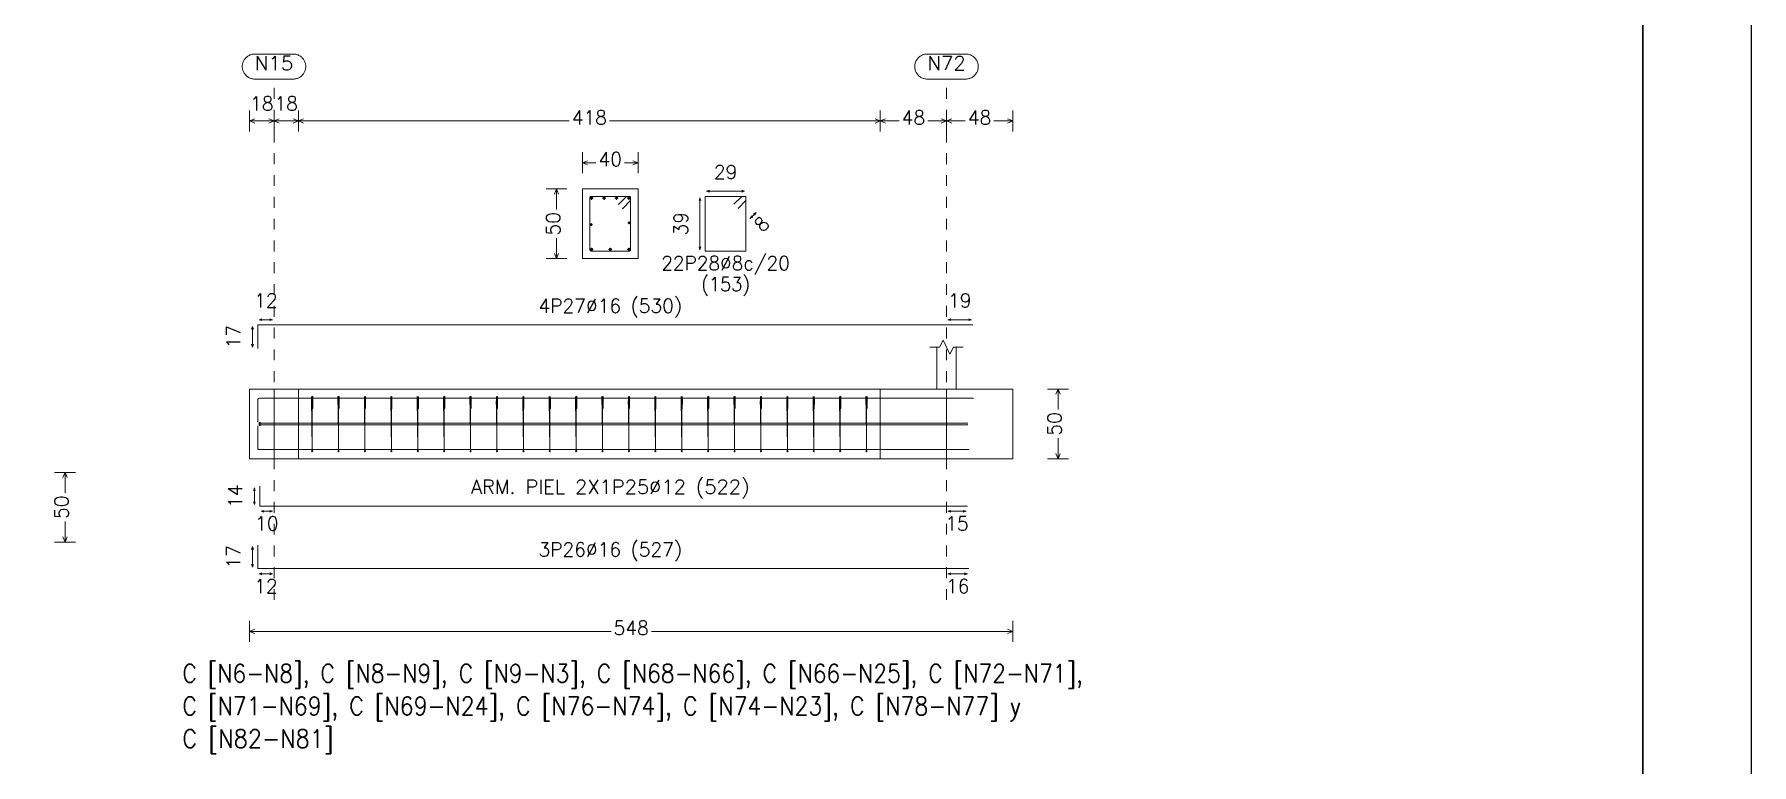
# Model space of a CAD drawing. Header units: inches. Extents: x 72863 to 72995, y 49095 to 49225.
# Drawn here: x 72933.26 to 72949.03, y 49138.22 to 49144.92 of the extents above; entities that cross this region are included whole.
import ezdxf
from ezdxf.enums import TextEntityAlignment as Align

# ---------------------------------------------------------------- set-up
doc = ezdxf.new("R2010")
doc.units = ezdxf.units.IN
doc.linetypes.add('CYPE_PUNTO', pattern=[0.075, 0, -0.075])
doc.layers.get('0').update_dxf_attribs({"lineweight": 15})
for name, color, linetype, lineweight in [('CIM_COTAS', 2, 'Continuous', 9), ('CIM_DIB_ARMADOS', 4, 'Continuous', 9), ('CIM_GEOMETRIA', 2, 'Continuous', 9), ('CIM_REFEREN', 2, 'Continuous', 9), ('CIM_TXT_ARMADOS', 3, 'Continuous', 9)]:
    doc.layers.add(name, color=color, linetype=linetype, lineweight=lineweight)
doc.layers.add('VG', color=7, linetype='Continuous')
doc.styles.add('CYPETXT', font='romans__.ttf', dxfattribs={"height": 0.2})

# ---------------------------------------------------------------- blocks, each defined once
blk = doc.blocks.new('PLANTILLA')
at = {"layer": 'VG'}
for p, q in [((72904.71, 49195.011), (72904.71, 49224.711)), ((72903.71, 49223.711), (72903.71, 49196.011))]:
    blk.add_line(p, q, dxfattribs=at)
blk.add_lwpolyline([(72903.71, 49199.561), (72903.71, 49223.711), (72864.71, 49223.711), (72864.71, 49196.011), (72885.71, 49196.011), (72885.71, 49199.611)], dxfattribs=at)

msp = doc.modelspace()

# ---------------------------------------------------------------- hatches: boundary and pattern name
at = {"layer": 'CIM_DIB_ARMADOS'}
h = msp.add_hatch(color=256, dxfattribs=at)
edge = h.paths.add_edge_path()
edge.add_arc((72938.6271, 49143.3648), 0.00102, 0, 360)
h = msp.add_hatch(color=256, dxfattribs=at)
edge = h.paths.add_edge_path()
edge.add_arc((72938.6642, 49143.3277), 0.00102, 0, 360)
h = msp.add_hatch(color=256, dxfattribs=at)
edge = h.paths.add_edge_path()
edge.add_arc((72935.8062, 49141.5273), 0.00102, 0, 360)
h = msp.add_hatch(color=256, dxfattribs=at)
edge = h.paths.add_edge_path()
edge.add_arc((72935.8173, 49141.4902), 0.00102, 0, 360)
h = msp.add_hatch(color=256, dxfattribs=at)
edge = h.paths.add_edge_path()
edge.add_arc((72936.0486, 49141.5273), 0.00102, 0, 360)
h = msp.add_hatch(color=256, dxfattribs=at)
edge = h.paths.add_edge_path()
edge.add_arc((72936.0598, 49141.4902), 0.00102, 0, 360)
h = msp.add_hatch(color=256, dxfattribs=at)
edge = h.paths.add_edge_path()
edge.add_arc((72936.2911, 49141.5273), 0.00102, 0, 360)
h = msp.add_hatch(color=256, dxfattribs=at)
edge = h.paths.add_edge_path()
edge.add_arc((72936.3022, 49141.4902), 0.00102, 0, 360)
h = msp.add_hatch(color=256, dxfattribs=at)
edge = h.paths.add_edge_path()
edge.add_arc((72936.5335, 49141.5273), 0.00102, 0, 360)
h = msp.add_hatch(color=256, dxfattribs=at)
edge = h.paths.add_edge_path()
edge.add_arc((72936.5447, 49141.4902), 0.00102, 0, 360)
h = msp.add_hatch(color=256, dxfattribs=at)
edge = h.paths.add_edge_path()
edge.add_arc((72936.776, 49141.5273), 0.00102, 0, 360)
h = msp.add_hatch(color=256, dxfattribs=at)
edge = h.paths.add_edge_path()
edge.add_arc((72936.7871, 49141.4902), 0.00102, 0, 360)
h = msp.add_hatch(color=256, dxfattribs=at)
edge = h.paths.add_edge_path()
edge.add_arc((72937.0184, 49141.5273), 0.00102, 0, 360)
h = msp.add_hatch(color=256, dxfattribs=at)
edge = h.paths.add_edge_path()
edge.add_arc((72937.0295, 49141.4902), 0.00102, 0, 360)
h = msp.add_hatch(color=256, dxfattribs=at)
edge = h.paths.add_edge_path()
edge.add_arc((72937.2609, 49141.5273), 0.00102, 0, 360)
h = msp.add_hatch(color=256, dxfattribs=at)
edge = h.paths.add_edge_path()
edge.add_arc((72937.272, 49141.4902), 0.00102, 0, 360)
h = msp.add_hatch(color=256, dxfattribs=at)
edge = h.paths.add_edge_path()
edge.add_arc((72937.5033, 49141.5273), 0.00102, 0, 360)
h = msp.add_hatch(color=256, dxfattribs=at)
edge = h.paths.add_edge_path()
edge.add_arc((72937.5144, 49141.4902), 0.00102, 0, 360)
h = msp.add_hatch(color=256, dxfattribs=at)
edge = h.paths.add_edge_path()
edge.add_arc((72937.7457, 49141.5273), 0.00102, 0, 360)
h = msp.add_hatch(color=256, dxfattribs=at)
edge = h.paths.add_edge_path()
edge.add_arc((72937.7569, 49141.4902), 0.00102, 0, 360)
h = msp.add_hatch(color=256, dxfattribs=at)
edge = h.paths.add_edge_path()
edge.add_arc((72937.9882, 49141.5273), 0.00102, 0, 360)
h = msp.add_hatch(color=256, dxfattribs=at)
edge = h.paths.add_edge_path()
edge.add_arc((72937.9993, 49141.4902), 0.00102, 0, 360)
h = msp.add_hatch(color=256, dxfattribs=at)
edge = h.paths.add_edge_path()
edge.add_arc((72938.2306, 49141.5273), 0.00102, 0, 360)
h = msp.add_hatch(color=256, dxfattribs=at)
edge = h.paths.add_edge_path()
edge.add_arc((72938.2418, 49141.4902), 0.00102, 0, 360)
h = msp.add_hatch(color=256, dxfattribs=at)
edge = h.paths.add_edge_path()
edge.add_arc((72938.4731, 49141.5273), 0.00102, 0, 360)
h = msp.add_hatch(color=256, dxfattribs=at)
edge = h.paths.add_edge_path()
edge.add_arc((72938.4842, 49141.4902), 0.00102, 0, 360)
h = msp.add_hatch(color=256, dxfattribs=at)
edge = h.paths.add_edge_path()
edge.add_arc((72938.7155, 49141.5273), 0.00102, 0, 360)
h = msp.add_hatch(color=256, dxfattribs=at)
edge = h.paths.add_edge_path()
edge.add_arc((72938.7266, 49141.4902), 0.00102, 0, 360)
h = msp.add_hatch(color=256, dxfattribs=at)
edge = h.paths.add_edge_path()
edge.add_arc((72938.958, 49141.5273), 0.00102, 0, 360)
h = msp.add_hatch(color=256, dxfattribs=at)
edge = h.paths.add_edge_path()
edge.add_arc((72938.9691, 49141.4902), 0.00102, 0, 360)
h = msp.add_hatch(color=256, dxfattribs=at)
edge = h.paths.add_edge_path()
edge.add_arc((72939.2004, 49141.5273), 0.00102, 0, 360)
h = msp.add_hatch(color=256, dxfattribs=at)
edge = h.paths.add_edge_path()
edge.add_arc((72939.2115, 49141.4902), 0.00102, 0, 360)
h = msp.add_hatch(color=256, dxfattribs=at)
edge = h.paths.add_edge_path()
edge.add_arc((72939.4429, 49141.5273), 0.00102, 0, 360)
h = msp.add_hatch(color=256, dxfattribs=at)
edge = h.paths.add_edge_path()
edge.add_arc((72939.454, 49141.4902), 0.00102, 0, 360)
h = msp.add_hatch(color=256, dxfattribs=at)
edge = h.paths.add_edge_path()
edge.add_arc((72939.6853, 49141.5273), 0.00102, 0, 360)
h = msp.add_hatch(color=256, dxfattribs=at)
edge = h.paths.add_edge_path()
edge.add_arc((72939.6964, 49141.4902), 0.00102, 0, 360)
h = msp.add_hatch(color=256, dxfattribs=at)
edge = h.paths.add_edge_path()
edge.add_arc((72939.9277, 49141.5273), 0.00102, 0, 360)
h = msp.add_hatch(color=256, dxfattribs=at)
edge = h.paths.add_edge_path()
edge.add_arc((72939.9389, 49141.4902), 0.00102, 0, 360)
h = msp.add_hatch(color=256, dxfattribs=at)
edge = h.paths.add_edge_path()
edge.add_arc((72940.1702, 49141.5273), 0.00102, 0, 360)
h = msp.add_hatch(color=256, dxfattribs=at)
edge = h.paths.add_edge_path()
edge.add_arc((72940.1813, 49141.4902), 0.00102, 0, 360)
h = msp.add_hatch(color=256, dxfattribs=at)
edge = h.paths.add_edge_path()
edge.add_arc((72940.4126, 49141.5273), 0.00102, 0, 360)
h = msp.add_hatch(color=256, dxfattribs=at)
edge = h.paths.add_edge_path()
edge.add_arc((72940.4238, 49141.4902), 0.00102, 0, 360)
h = msp.add_hatch(color=256, dxfattribs=at)
edge = h.paths.add_edge_path()
edge.add_arc((72940.6551, 49141.5273), 0.00102, 0, 360)
h = msp.add_hatch(color=256, dxfattribs=at)
edge = h.paths.add_edge_path()
edge.add_arc((72940.6662, 49141.4902), 0.00102, 0, 360)
h = msp.add_hatch(color=256, dxfattribs=at)
edge = h.paths.add_edge_path()
edge.add_arc((72940.8975, 49141.5273), 0.00102, 0, 360)
h = msp.add_hatch(color=256, dxfattribs=at)
edge = h.paths.add_edge_path()
edge.add_arc((72940.9086, 49141.4902), 0.00102, 0, 360)
h = msp.add_hatch(color=256, dxfattribs=at)
edge = h.paths.add_edge_path()
edge.add_arc((72941.8809, 49141.5844), 0.00102, 0, 360)
h = msp.add_hatch(color=256, dxfattribs=at)
edge = h.paths.add_edge_path()
edge.add_arc((72935.312, 49141.3694), 0.00102, 0, 360)
h = msp.add_hatch(color=256, dxfattribs=at)
edge = h.paths.add_edge_path()
edge.add_arc((72935.312, 49141.3284), 0.00102, 0, 360)
h = msp.add_hatch(color=256, dxfattribs=at)
edge = h.paths.add_edge_path()
edge.add_arc((72935.3299, 49141.3566), 0.00102, 0, 360)
h = msp.add_hatch(color=256, dxfattribs=at)
edge = h.paths.add_edge_path()
edge.add_arc((72935.3299, 49141.3412), 0.00102, 0, 360)
h = msp.add_hatch(color=256, dxfattribs=at)
edge = h.paths.add_edge_path()
edge.add_arc((72941.8297, 49141.3566), 0.00102, 0, 360)
h = msp.add_hatch(color=256, dxfattribs=at)
edge = h.paths.add_edge_path()
edge.add_arc((72941.8297, 49141.3412), 0.00102, 0, 360)
h = msp.add_hatch(color=256, dxfattribs=at)
edge = h.paths.add_edge_path()
edge.add_arc((72941.8425, 49141.1134), 0.00102, 0, 360)

# ---------------------------------------------------------------- linework, layer by layer
at = {"layer": 'CIM_COTAS', "linetype": 'CYPE_PUNTO'}
for p, q in [((72935.4617, 49139.7329), (72935.4617, 49144.514)), ((72941.6377, 49139.7329), (72941.6377, 49144.514))]:
    msp.add_line(p, q, dxfattribs=at)
at = {"layer": 'CIM_COTAS'}
for p, q in [((72935.2377, 49144.034), (72935.2377, 49144.226)), ((72935.4617, 49144.034), (72935.4617, 49144.226)), ((72935.4617, 49144.034), (72935.4617, 49144.226)), ((72935.6857, 49144.034), (72935.6857, 49144.226)), ((72935.6857, 49144.034), (72935.6857, 49144.226)), ((72941.0297, 49144.034), (72941.0297, 49144.226)), ((72941.0297, 49144.034), (72941.0297, 49144.226)), ((72941.6377, 49144.034), (72941.6377, 49144.226)), ((72941.6377, 49144.034), (72941.6377, 49144.226)), ((72942.2457, 49144.034), (72942.2457, 49144.226)), ((72935.2377, 49144.13), (72935.2857, 49144.1492)), ((72935.2377, 49144.13), (72935.2857, 49144.1108)), ((72935.2377, 49144.13), (72935.4617, 49144.13)), ((72935.4617, 49144.13), (72935.4137, 49144.1492)), ((72935.4617, 49144.13), (72935.4137, 49144.1108)), ((72935.4617, 49144.13), (72935.5097, 49144.1492)), ((72935.4617, 49144.13), (72935.5097, 49144.1108)), ((72935.4617, 49144.13), (72935.6857, 49144.13)), ((72935.6857, 49144.13), (72935.6377, 49144.1492)), ((72935.6857, 49144.13), (72935.6377, 49144.1108)), ((72935.6857, 49144.13), (72935.7337, 49144.1492)), ((72935.6857, 49144.13), (72935.7337, 49144.1108)), ((72935.6857, 49144.13), (72938.1725, 49144.13)), ((72938.543, 49144.13), (72941.0297, 49144.13)), ((72941.0297, 49144.13), (72940.9817, 49144.1492)), ((72941.0297, 49144.13), (72940.9817, 49144.1108)), ((72941.0297, 49144.13), (72941.0777, 49144.1492)), ((72941.0297, 49144.13), (72941.0777, 49144.1108)), ((72941.0297, 49144.13), (72941.2022, 49144.13)), ((72941.4653, 49144.13), (72941.6377, 49144.13)), ((72941.6377, 49144.13), (72941.5897, 49144.1492)), ((72941.6377, 49144.13), (72941.5897, 49144.1108)), ((72941.6377, 49144.13), (72941.6857, 49144.1492)), ((72941.6377, 49144.13), (72941.6857, 49144.1108)), ((72941.6377, 49144.13), (72941.8102, 49144.13)), ((72942.0733, 49144.13), (72942.2457, 49144.13)), ((72942.2457, 49144.13), (72942.1977, 49144.1492)), ((72942.2457, 49144.13), (72942.1977, 49144.1108)), ((72938.2937, 49143.65), (72938.2937, 49143.842)), ((72938.8057, 49143.65), (72938.8057, 49143.842)), ((72938.2937, 49143.746), (72938.3417, 49143.7652)), ((72938.2937, 49143.746), (72938.3417, 49143.7268)), ((72938.2937, 49143.746), (72938.4182, 49143.746)), ((72938.6813, 49143.746), (72938.8057, 49143.746)), ((72938.8057, 49143.746), (72938.7577, 49143.7652)), ((72938.8057, 49143.746), (72938.7577, 49143.7268)), ((72937.9601, 49143.5063), (72938.1521, 49143.5063)), ((72938.0561, 49143.5063), (72938.0369, 49143.4583)), ((72938.0561, 49143.5063), (72938.0753, 49143.4583)), ((72938.0561, 49143.3178), (72938.0561, 49143.5063)), ((72938.0561, 49142.8663), (72938.0561, 49143.0548)), ((72938.0561, 49142.8663), (72938.0369, 49142.9143)), ((72938.0561, 49142.8663), (72938.0753, 49142.9143)), ((72937.9601, 49142.8663), (72938.1521, 49142.8663)), ((72942.5664, 49141.6689), (72942.7584, 49141.6689)), ((72942.6624, 49141.6689), (72942.6432, 49141.6209)), ((72942.6624, 49141.6689), (72942.6816, 49141.6209)), ((72942.6624, 49141.4804), (72942.6624, 49141.6689)), ((72942.6624, 49141.0289), (72942.6624, 49141.2174)), ((72942.5664, 49141.0289), (72942.7584, 49141.0289)), ((72942.6624, 49141.0289), (72942.6432, 49141.0769)), ((72942.6624, 49141.0289), (72942.6816, 49141.0769)), ((72933.4464, 49140.904), (72933.6384, 49140.904)), ((72933.5424, 49140.904), (72933.5232, 49140.856)), ((72933.5424, 49140.904), (72933.5616, 49140.856)), ((72933.5424, 49140.7156), (72933.5424, 49140.904)), ((72933.5424, 49140.264), (72933.5424, 49140.4525)), ((72933.4464, 49140.264), (72933.6384, 49140.264)), ((72933.5424, 49140.264), (72933.5232, 49140.312)), ((72933.5424, 49140.264), (72933.5616, 49140.312)), ((72935.2377, 49139.3489), (72935.2377, 49139.5409)), ((72935.2377, 49139.4449), (72935.2857, 49139.4641)), ((72935.2377, 49139.4449), (72935.2857, 49139.4257)), ((72935.2377, 49139.4449), (72938.5565, 49139.4449)), ((72938.927, 49139.4449), (72942.2457, 49139.4449)), ((72942.2457, 49139.4449), (72942.1977, 49139.4641)), ((72942.2457, 49139.4449), (72942.1977, 49139.4257)), ((72942.2457, 49139.3489), (72942.2457, 49139.5409))]:
    msp.add_line(p, q, dxfattribs=at)
for points in [[(72935.6384, 49144.7444), (72935.6461, 49144.7441), (72935.6537, 49144.7434), (72935.6613, 49144.7421), (72935.6688, 49144.7403), (72935.6762, 49144.738), (72935.6834, 49144.7353), (72935.6903, 49144.732), (72935.6971, 49144.7283), (72935.7036, 49144.7242), (72935.7098, 49144.7196), (72935.7157, 49144.7146), (72935.7212, 49144.7093), (72935.7264, 49144.7036), (72935.7311, 49144.6975), (72935.7355, 49144.6912), (72935.7394, 49144.6846), (72935.7429, 49144.6777), (72935.7459, 49144.6706), (72935.7484, 49144.6633), (72935.7504, 49144.6559), (72935.752, 49144.6484), (72935.753, 49144.6407), (72935.7535, 49144.633), (72935.7535, 49144.6253), (72935.753, 49144.6177), (72935.752, 49144.61), (72935.7504, 49144.6025), (72935.7484, 49144.5951), (72935.7459, 49144.5878), (72935.7429, 49144.5807), (72935.7394, 49144.5738), (72935.7355, 49144.5672), (72935.7311, 49144.5609), (72935.7264, 49144.5548), (72935.7212, 49144.5491), (72935.7157, 49144.5438), (72935.7098, 49144.5388), (72935.7036, 49144.5342), (72935.6971, 49144.5301), (72935.6903, 49144.5264), (72935.6834, 49144.5231), (72935.6762, 49144.5204), (72935.6688, 49144.5181), (72935.6613, 49144.5163), (72935.6537, 49144.515), (72935.6461, 49144.5143), (72935.6384, 49144.514), (72935.2851, 49144.514), (72935.2774, 49144.5143), (72935.2697, 49144.515), (72935.2622, 49144.5163), (72935.2547, 49144.5181), (72935.2473, 49144.5204), (72935.2401, 49144.5231), (72935.2331, 49144.5264), (72935.2264, 49144.5301), (72935.2199, 49144.5342), (72935.2137, 49144.5388), (72935.2078, 49144.5438), (72935.2023, 49144.5491), (72935.1971, 49144.5548), (72935.1924, 49144.5609), (72935.188, 49144.5672), (72935.1841, 49144.5738), (72935.1806, 49144.5807), (72935.1776, 49144.5878), (72935.1751, 49144.5951), (72935.173, 49144.6025), (72935.1715, 49144.61), (72935.1705, 49144.6177), (72935.17, 49144.6253), (72935.17, 49144.633), (72935.1705, 49144.6407), (72935.1715, 49144.6484), (72935.173, 49144.6559), (72935.1751, 49144.6633), (72935.1776, 49144.6706), (72935.1806, 49144.6777), (72935.1841, 49144.6846), (72935.188, 49144.6912), (72935.1924, 49144.6975), (72935.1971, 49144.7036), (72935.2023, 49144.7093), (72935.2078, 49144.7146), (72935.2137, 49144.7196), (72935.2199, 49144.7242), (72935.2264, 49144.7283), (72935.2331, 49144.732), (72935.2401, 49144.7353), (72935.2473, 49144.738), (72935.2547, 49144.7403), (72935.2622, 49144.7421), (72935.2697, 49144.7434), (72935.2774, 49144.7441), (72935.2851, 49144.7444), (72935.6384, 49144.7444)], [(72941.8144, 49144.7444), (72941.8221, 49144.7441), (72941.8297, 49144.7434), (72941.8373, 49144.7421), (72941.8448, 49144.7403), (72941.8522, 49144.738), (72941.8594, 49144.7353), (72941.8663, 49144.732), (72941.8731, 49144.7283), (72941.8796, 49144.7242), (72941.8858, 49144.7196), (72941.8917, 49144.7146), (72941.8972, 49144.7093), (72941.9024, 49144.7036), (72941.9071, 49144.6975), (72941.9115, 49144.6912), (72941.9154, 49144.6846), (72941.9189, 49144.6777), (72941.9219, 49144.6706), (72941.9244, 49144.6633), (72941.9264, 49144.6559), (72941.928, 49144.6484), (72941.929, 49144.6407), (72941.9295, 49144.633), (72941.9295, 49144.6253), (72941.929, 49144.6177), (72941.928, 49144.61), (72941.9264, 49144.6025), (72941.9244, 49144.5951), (72941.9219, 49144.5878), (72941.9189, 49144.5807), (72941.9154, 49144.5738), (72941.9115, 49144.5672), (72941.9071, 49144.5609), (72941.9024, 49144.5548), (72941.8972, 49144.5491), (72941.8917, 49144.5438), (72941.8858, 49144.5388), (72941.8796, 49144.5342), (72941.8731, 49144.5301), (72941.8663, 49144.5264), (72941.8594, 49144.5231), (72941.8522, 49144.5204), (72941.8448, 49144.5181), (72941.8373, 49144.5163), (72941.8297, 49144.515), (72941.8221, 49144.5143), (72941.8144, 49144.514), (72941.4611, 49144.514), (72941.4534, 49144.5143), (72941.4457, 49144.515), (72941.4382, 49144.5163), (72941.4307, 49144.5181), (72941.4233, 49144.5204), (72941.4161, 49144.5231), (72941.4091, 49144.5264), (72941.4024, 49144.5301), (72941.3959, 49144.5342), (72941.3897, 49144.5388), (72941.3838, 49144.5438), (72941.3783, 49144.5491), (72941.3731, 49144.5548), (72941.3684, 49144.5609), (72941.364, 49144.5672), (72941.3601, 49144.5738), (72941.3566, 49144.5807), (72941.3536, 49144.5878), (72941.3511, 49144.5951), (72941.349, 49144.6025), (72941.3475, 49144.61), (72941.3465, 49144.6177), (72941.346, 49144.6253), (72941.346, 49144.633), (72941.3465, 49144.6407), (72941.3475, 49144.6484), (72941.349, 49144.6559), (72941.3511, 49144.6633), (72941.3536, 49144.6706), (72941.3566, 49144.6777), (72941.3601, 49144.6846), (72941.364, 49144.6912), (72941.3684, 49144.6975), (72941.3731, 49144.7036), (72941.3783, 49144.7093), (72941.3838, 49144.7146), (72941.3897, 49144.7196), (72941.3959, 49144.7242), (72941.4024, 49144.7283), (72941.4091, 49144.732), (72941.4161, 49144.7353), (72941.4233, 49144.738), (72941.4307, 49144.7403), (72941.4382, 49144.7421), (72941.4457, 49144.7434), (72941.4534, 49144.7441), (72941.4611, 49144.7444), (72941.8144, 49144.7444)]]:
    msp.add_lwpolyline(points, close=True, dxfattribs=at)
at = {"layer": 'CIM_DIB_ARMADOS'}
for p, q in [((72938.3629, 49143.4218), (72938.3936, 49143.4218)), ((72938.3782, 49143.4065), (72938.3782, 49143.4372)), ((72938.4772, 49143.4218), (72938.5079, 49143.4218)), ((72938.4926, 49143.4065), (72938.4926, 49143.4372)), ((72938.5916, 49143.4218), (72938.6223, 49143.4218)), ((72938.6069, 49143.4065), (72938.6069, 49143.4372)), ((72938.7059, 49143.4218), (72938.7366, 49143.4218)), ((72938.7213, 49143.4065), (72938.7213, 49143.4372)), ((72938.7238, 49143.1825), (72938.7238, 49143.2055)), ((72938.3641, 49143.1786), (72938.3872, 49143.1786)), ((72938.3757, 49143.1671), (72938.3757, 49143.1902)), ((72938.7123, 49143.194), (72938.7353, 49143.194)), ((72938.3629, 49142.9508), (72938.3936, 49142.9508)), ((72938.3782, 49142.9354), (72938.3782, 49142.9662)), ((72938.5344, 49142.9508), (72938.5651, 49142.9508)), ((72938.5497, 49142.9354), (72938.5497, 49142.9662)), ((72938.7059, 49142.9508), (72938.7366, 49142.9508)), ((72938.7213, 49142.9354), (72938.7213, 49142.9662))]:
    msp.add_line(p, q, dxfattribs=at)
for points in [[(72938.6642, 49143.3277), (72938.7336, 49143.3971), (72938.7358, 49143.4004), (72938.7366, 49143.4043), (72938.7366, 49143.427), (72938.7352, 49143.4321), (72938.7315, 49143.4358), (72938.7264, 49143.4372), (72938.3731, 49143.4372), (72938.368, 49143.4358), (72938.3642, 49143.4321), (72938.3629, 49143.427), (72938.3629, 49142.9457), (72938.3642, 49142.9406), (72938.368, 49142.9368), (72938.3731, 49142.9354), (72938.7264, 49142.9354), (72938.7315, 49142.9368), (72938.7352, 49142.9406), (72938.7366, 49142.9457), (72938.7366, 49143.427), (72938.7352, 49143.4321), (72938.7315, 49143.4358), (72938.7264, 49143.4372), (72938.7037, 49143.4372), (72938.6998, 49143.4364), (72938.6965, 49143.4342), (72938.6271, 49143.3648)], [(72939.7231, 49143.3277), (72939.7955, 49143.4001), (72939.7955, 49143.4372), (72939.4217, 49143.4372), (72939.4217, 49142.9354), (72939.7955, 49142.9354), (72939.7955, 49143.4372), (72939.7584, 49143.4372), (72939.686, 49143.3648)], [(72935.312, 49142.042), (72935.312, 49142.257), (72935.4617, 49142.257), (72941.6377, 49142.257), (72941.8809, 49142.257)], [(72935.312, 49141.3694), (72935.312, 49141.569), (72935.314, 49141.5767), (72935.3197, 49141.5823), (72935.3273, 49141.5844), (72935.4617, 49141.5844), (72941.6377, 49141.5844), (72941.8809, 49141.5844)], [(72935.8173, 49141.4902), (72935.8176, 49141.5596), (72935.8176, 49141.563), (72935.8175, 49141.5669), (72935.8173, 49141.5895), (72935.8172, 49141.5946), (72935.8171, 49141.5984), (72935.8171, 49141.5998), (72935.8122, 49141.5998), (72935.8121, 49141.5984), (72935.8121, 49141.5946), (72935.8121, 49141.5895), (72935.8121, 49141.1082), (72935.8121, 49141.1031), (72935.8121, 49141.0994), (72935.8121, 49141.098), (72935.8121, 49141.0994), (72935.812, 49141.1031), (72935.812, 49141.1082), (72935.8071, 49141.5895), (72935.807, 49141.5946), (72935.8069, 49141.5984), (72935.8068, 49141.5998), (72935.8065, 49141.5998), (72935.8065, 49141.599), (72935.8064, 49141.5968), (72935.8062, 49141.5273)], [(72936.0598, 49141.4902), (72936.06, 49141.5596), (72936.06, 49141.563), (72936.06, 49141.5669), (72936.0597, 49141.5895), (72936.0597, 49141.5946), (72936.0596, 49141.5984), (72936.0595, 49141.5998), (72936.0547, 49141.5998), (72936.0546, 49141.5984), (72936.0545, 49141.5946), (72936.0545, 49141.5895), (72936.0545, 49141.1082), (72936.0545, 49141.1031), (72936.0545, 49141.0994), (72936.0545, 49141.098), (72936.0545, 49141.0994), (72936.0545, 49141.1031), (72936.0544, 49141.1082), (72936.0495, 49141.5895), (72936.0494, 49141.5946), (72936.0493, 49141.5984), (72936.0493, 49141.5998), (72936.049, 49141.5998), (72936.0489, 49141.599), (72936.0489, 49141.5968), (72936.0486, 49141.5273)], [(72936.3022, 49141.4902), (72936.3025, 49141.5596), (72936.3025, 49141.563), (72936.3024, 49141.5669), (72936.3022, 49141.5895), (72936.3021, 49141.5946), (72936.302, 49141.5984), (72936.3019, 49141.5998), (72936.2971, 49141.5998), (72936.297, 49141.5984), (72936.297, 49141.5946), (72936.297, 49141.5895), (72936.297, 49141.1082), (72936.297, 49141.1031), (72936.297, 49141.0994), (72936.297, 49141.098), (72936.297, 49141.0994), (72936.2969, 49141.1031), (72936.2969, 49141.1082), (72936.292, 49141.5895), (72936.2919, 49141.5946), (72936.2918, 49141.5984), (72936.2917, 49141.5998), (72936.2914, 49141.5998), (72936.2914, 49141.599), (72936.2913, 49141.5968), (72936.2911, 49141.5273)], [(72936.5447, 49141.4902), (72936.5449, 49141.5596), (72936.5449, 49141.563), (72936.5449, 49141.5669), (72936.5446, 49141.5895), (72936.5446, 49141.5946), (72936.5445, 49141.5984), (72936.5444, 49141.5998), (72936.5396, 49141.5998), (72936.5395, 49141.5984), (72936.5394, 49141.5946), (72936.5394, 49141.5895), (72936.5394, 49141.1082), (72936.5394, 49141.1031), (72936.5394, 49141.0994), (72936.5394, 49141.098), (72936.5394, 49141.0994), (72936.5394, 49141.1031), (72936.5393, 49141.1082), (72936.5344, 49141.5895), (72936.5343, 49141.5946), (72936.5342, 49141.5984), (72936.5342, 49141.5998), (72936.5338, 49141.5998), (72936.5338, 49141.599), (72936.5338, 49141.5968), (72936.5335, 49141.5273)], [(72936.7871, 49141.4902), (72936.7873, 49141.5596), (72936.7873, 49141.563), (72936.7873, 49141.5669), (72936.7871, 49141.5895), (72936.787, 49141.5946), (72936.7869, 49141.5984), (72936.7868, 49141.5998), (72936.782, 49141.5998), (72936.7819, 49141.5984), (72936.7819, 49141.5946), (72936.7819, 49141.5895), (72936.7819, 49141.1082), (72936.7819, 49141.1031), (72936.7819, 49141.0994), (72936.7819, 49141.098), (72936.7818, 49141.0994), (72936.7818, 49141.1031), (72936.7817, 49141.1082), (72936.7768, 49141.5895), (72936.7768, 49141.5946), (72936.7767, 49141.5984), (72936.7766, 49141.5998), (72936.7763, 49141.5998), (72936.7762, 49141.599), (72936.7762, 49141.5968), (72936.776, 49141.5273)], [(72937.0295, 49141.4902), (72937.0298, 49141.5596), (72937.0298, 49141.563), (72937.0298, 49141.5669), (72937.0295, 49141.5895), (72937.0295, 49141.5946), (72937.0294, 49141.5984), (72937.0293, 49141.5998), (72937.0244, 49141.5998), (72937.0244, 49141.5984), (72937.0243, 49141.5946), (72937.0243, 49141.5895), (72937.0243, 49141.1082), (72937.0243, 49141.1031), (72937.0243, 49141.0994), (72937.0243, 49141.098), (72937.0243, 49141.0994), (72937.0242, 49141.1031), (72937.0242, 49141.1082), (72937.0193, 49141.5895), (72937.0192, 49141.5946), (72937.0191, 49141.5984), (72937.019, 49141.5998), (72937.0187, 49141.5998), (72937.0187, 49141.599), (72937.0187, 49141.5968), (72937.0184, 49141.5273)], [(72937.272, 49141.4902), (72937.2722, 49141.5596), (72937.2722, 49141.563), (72937.2722, 49141.5669), (72937.272, 49141.5895), (72937.2719, 49141.5946), (72937.2718, 49141.5984), (72937.2717, 49141.5998), (72937.2669, 49141.5998), (72937.2668, 49141.5984), (72937.2668, 49141.5946), (72937.2667, 49141.5895), (72937.2667, 49141.1082), (72937.2667, 49141.1031), (72937.2667, 49141.0994), (72937.2667, 49141.098), (72937.2667, 49141.0994), (72937.2667, 49141.1031), (72937.2666, 49141.1082), (72937.2617, 49141.5895), (72937.2617, 49141.5946), (72937.2616, 49141.5984), (72937.2615, 49141.5998), (72937.2612, 49141.5998), (72937.2611, 49141.599), (72937.2611, 49141.5968), (72937.2609, 49141.5273)], [(72937.5144, 49141.4902), (72937.5147, 49141.5596), (72937.5147, 49141.563), (72937.5146, 49141.5669), (72937.5144, 49141.5895), (72937.5143, 49141.5946), (72937.5142, 49141.5984), (72937.5142, 49141.5998), (72937.5093, 49141.5998), (72937.5093, 49141.5984), (72937.5092, 49141.5946), (72937.5092, 49141.5895), (72937.5092, 49141.1082), (72937.5092, 49141.1031), (72937.5092, 49141.0994), (72937.5092, 49141.098), (72937.5092, 49141.0994), (72937.5091, 49141.1031), (72937.5091, 49141.1082), (72937.5042, 49141.5895), (72937.5041, 49141.5946), (72937.504, 49141.5984), (72937.5039, 49141.5998), (72937.5036, 49141.5998), (72937.5036, 49141.599), (72937.5035, 49141.5968), (72937.5033, 49141.5273)], [(72937.7569, 49141.4902), (72937.7571, 49141.5596), (72937.7571, 49141.563), (72937.7571, 49141.5669), (72937.7569, 49141.5895), (72937.7568, 49141.5946), (72937.7567, 49141.5984), (72937.7566, 49141.5998), (72937.7518, 49141.5998), (72937.7517, 49141.5984), (72937.7516, 49141.5946), (72937.7516, 49141.5895), (72937.7516, 49141.1082), (72937.7516, 49141.1031), (72937.7516, 49141.0994), (72937.7516, 49141.098), (72937.7516, 49141.0994), (72937.7516, 49141.1031), (72937.7515, 49141.1082), (72937.7466, 49141.5895), (72937.7465, 49141.5946), (72937.7465, 49141.5984), (72937.7464, 49141.5998), (72937.7461, 49141.5998), (72937.746, 49141.599), (72937.746, 49141.5968), (72937.7457, 49141.5273)], [(72937.9993, 49141.4902), (72937.9996, 49141.5596), (72937.9996, 49141.563), (72937.9995, 49141.5669), (72937.9993, 49141.5895), (72937.9992, 49141.5946), (72937.9991, 49141.5984), (72937.9991, 49141.5998), (72937.9942, 49141.5998), (72937.9941, 49141.5984), (72937.9941, 49141.5946), (72937.9941, 49141.5895), (72937.9941, 49141.1082), (72937.9941, 49141.1031), (72937.9941, 49141.0994), (72937.9941, 49141.098), (72937.9941, 49141.0994), (72937.994, 49141.1031), (72937.994, 49141.1082), (72937.9891, 49141.5895), (72937.989, 49141.5946), (72937.9889, 49141.5984), (72937.9888, 49141.5998), (72937.9885, 49141.5998), (72937.9885, 49141.599), (72937.9884, 49141.5968), (72937.9882, 49141.5273)], [(72938.2418, 49141.4902), (72938.242, 49141.5596), (72938.242, 49141.563), (72938.242, 49141.5669), (72938.2417, 49141.5895), (72938.2417, 49141.5946), (72938.2416, 49141.5984), (72938.2415, 49141.5998), (72938.2367, 49141.5998), (72938.2366, 49141.5984), (72938.2365, 49141.5946), (72938.2365, 49141.5895), (72938.2365, 49141.1082), (72938.2365, 49141.1031), (72938.2365, 49141.0994), (72938.2365, 49141.098), (72938.2365, 49141.0994), (72938.2365, 49141.1031), (72938.2364, 49141.1082), (72938.2315, 49141.5895), (72938.2314, 49141.5946), (72938.2313, 49141.5984), (72938.2313, 49141.5998), (72938.2309, 49141.5998), (72938.2309, 49141.599), (72938.2309, 49141.5968), (72938.2306, 49141.5273)], [(72938.4842, 49141.4902), (72938.4844, 49141.5596), (72938.4844, 49141.563), (72938.4844, 49141.5669), (72938.4842, 49141.5895), (72938.4841, 49141.5946), (72938.484, 49141.5984), (72938.4839, 49141.5998), (72938.4791, 49141.5998), (72938.479, 49141.5984), (72938.479, 49141.5946), (72938.479, 49141.5895), (72938.479, 49141.1082), (72938.479, 49141.1031), (72938.479, 49141.0994), (72938.479, 49141.098), (72938.4789, 49141.0994), (72938.4789, 49141.1031), (72938.4789, 49141.1082), (72938.4739, 49141.5895), (72938.4739, 49141.5946), (72938.4738, 49141.5984), (72938.4737, 49141.5998), (72938.4734, 49141.5998), (72938.4733, 49141.599), (72938.4733, 49141.5968), (72938.4731, 49141.5273)], [(72938.7266, 49141.4902), (72938.7269, 49141.5596), (72938.7269, 49141.563), (72938.7269, 49141.5669), (72938.7266, 49141.5895), (72938.7266, 49141.5946), (72938.7265, 49141.5984), (72938.7264, 49141.5998), (72938.7215, 49141.5998), (72938.7215, 49141.5984), (72938.7214, 49141.5946), (72938.7214, 49141.5895), (72938.7214, 49141.1082), (72938.7214, 49141.1031), (72938.7214, 49141.0994), (72938.7214, 49141.098), (72938.7214, 49141.0994), (72938.7214, 49141.1031), (72938.7213, 49141.1082), (72938.7164, 49141.5895), (72938.7163, 49141.5946), (72938.7162, 49141.5984), (72938.7161, 49141.5998), (72938.7158, 49141.5998), (72938.7158, 49141.599), (72938.7158, 49141.5968), (72938.7155, 49141.5273)], [(72938.9691, 49141.4902), (72938.9693, 49141.5596), (72938.9693, 49141.563), (72938.9693, 49141.5669), (72938.9691, 49141.5895), (72938.969, 49141.5946), (72938.9689, 49141.5984), (72938.9688, 49141.5998), (72938.964, 49141.5998), (72938.9639, 49141.5984), (72938.9639, 49141.5946), (72938.9638, 49141.5895), (72938.9638, 49141.1082), (72938.9638, 49141.1031), (72938.9638, 49141.0994), (72938.9638, 49141.098), (72938.9638, 49141.0994), (72938.9638, 49141.1031), (72938.9637, 49141.1082), (72938.9588, 49141.5895), (72938.9588, 49141.5946), (72938.9587, 49141.5984), (72938.9586, 49141.5998), (72938.9583, 49141.5998), (72938.9582, 49141.599), (72938.9582, 49141.5968), (72938.958, 49141.5273)], [(72939.2115, 49141.4902), (72939.2118, 49141.5596), (72939.2118, 49141.563), (72939.2117, 49141.5669), (72939.2115, 49141.5895), (72939.2114, 49141.5946), (72939.2114, 49141.5984), (72939.2113, 49141.5998), (72939.2064, 49141.5998), (72939.2064, 49141.5984), (72939.2063, 49141.5946), (72939.2063, 49141.5895), (72939.2063, 49141.1082), (72939.2063, 49141.1031), (72939.2063, 49141.0994), (72939.2063, 49141.098), (72939.2063, 49141.0994), (72939.2062, 49141.1031), (72939.2062, 49141.1082), (72939.2013, 49141.5895), (72939.2012, 49141.5946), (72939.2011, 49141.5984), (72939.201, 49141.5998), (72939.2007, 49141.5998), (72939.2007, 49141.599), (72939.2007, 49141.5968), (72939.2004, 49141.5273)], [(72939.454, 49141.4902), (72939.4542, 49141.5596), (72939.4542, 49141.563), (72939.4542, 49141.5669), (72939.454, 49141.5895), (72939.4539, 49141.5946), (72939.4538, 49141.5984), (72939.4537, 49141.5998), (72939.4489, 49141.5998), (72939.4488, 49141.5984), (72939.4488, 49141.5946), (72939.4487, 49141.5895), (72939.4487, 49141.1082), (72939.4487, 49141.1031), (72939.4487, 49141.0994), (72939.4487, 49141.098), (72939.4487, 49141.0994), (72939.4487, 49141.1031), (72939.4486, 49141.1082), (72939.4437, 49141.5895), (72939.4436, 49141.5946), (72939.4436, 49141.5984), (72939.4435, 49141.5998), (72939.4432, 49141.5998), (72939.4431, 49141.599), (72939.4431, 49141.5968), (72939.4429, 49141.5273)], [(72939.6964, 49141.4902), (72939.6967, 49141.5596), (72939.6967, 49141.563), (72939.6966, 49141.5669), (72939.6964, 49141.5895), (72939.6963, 49141.5946), (72939.6962, 49141.5984), (72939.6962, 49141.5998), (72939.6913, 49141.5998), (72939.6912, 49141.5984), (72939.6912, 49141.5946), (72939.6912, 49141.5895), (72939.6912, 49141.1082), (72939.6912, 49141.1031), (72939.6912, 49141.0994), (72939.6912, 49141.098), (72939.6912, 49141.0994), (72939.6911, 49141.1031), (72939.6911, 49141.1082), (72939.6862, 49141.5895), (72939.6861, 49141.5946), (72939.686, 49141.5984), (72939.6859, 49141.5998), (72939.6856, 49141.5998), (72939.6856, 49141.599), (72939.6855, 49141.5968), (72939.6853, 49141.5273)], [(72939.9389, 49141.4902), (72939.9391, 49141.5596), (72939.9391, 49141.563), (72939.9391, 49141.5669), (72939.9388, 49141.5895), (72939.9388, 49141.5946), (72939.9387, 49141.5984), (72939.9386, 49141.5998), (72939.9338, 49141.5998), (72939.9337, 49141.5984), (72939.9336, 49141.5946), (72939.9336, 49141.5895), (72939.9336, 49141.1082), (72939.9336, 49141.1031), (72939.9336, 49141.0994), (72939.9336, 49141.098), (72939.9336, 49141.0994), (72939.9336, 49141.1031), (72939.9335, 49141.1082), (72939.9286, 49141.5895), (72939.9285, 49141.5946), (72939.9284, 49141.5984), (72939.9284, 49141.5998), (72939.9281, 49141.5998), (72939.928, 49141.599), (72939.928, 49141.5968), (72939.9277, 49141.5273)], [(72940.1813, 49141.4902), (72940.1816, 49141.5596), (72940.1816, 49141.563), (72940.1815, 49141.5669), (72940.1813, 49141.5895), (72940.1812, 49141.5946), (72940.1811, 49141.5984), (72940.181, 49141.5998), (72940.1762, 49141.5998), (72940.1761, 49141.5984), (72940.1761, 49141.5946), (72940.1761, 49141.5895), (72940.1761, 49141.1082), (72940.1761, 49141.1031), (72940.1761, 49141.0994), (72940.1761, 49141.098), (72940.1761, 49141.0994), (72940.176, 49141.1031), (72940.176, 49141.1082), (72940.171, 49141.5895), (72940.171, 49141.5946), (72940.1709, 49141.5984), (72940.1708, 49141.5998), (72940.1705, 49141.5998), (72940.1704, 49141.599), (72940.1704, 49141.5968), (72940.1702, 49141.5273)], [(72940.4238, 49141.4902), (72940.424, 49141.5596), (72940.424, 49141.563), (72940.424, 49141.5669), (72940.4237, 49141.5895), (72940.4237, 49141.5946), (72940.4236, 49141.5984), (72940.4235, 49141.5998), (72940.4186, 49141.5998), (72940.4186, 49141.5984), (72940.4185, 49141.5946), (72940.4185, 49141.5895), (72940.4185, 49141.1082), (72940.4185, 49141.1031), (72940.4185, 49141.0994), (72940.4185, 49141.098), (72940.4185, 49141.0994), (72940.4185, 49141.1031), (72940.4184, 49141.1082), (72940.4135, 49141.5895), (72940.4134, 49141.5946), (72940.4133, 49141.5984), (72940.4132, 49141.5998), (72940.4129, 49141.5998), (72940.4129, 49141.599), (72940.4129, 49141.5968), (72940.4126, 49141.5273)], [(72940.6662, 49141.4902), (72940.6664, 49141.5596), (72940.6664, 49141.563), (72940.6664, 49141.5669), (72940.6662, 49141.5895), (72940.6661, 49141.5946), (72940.666, 49141.5984), (72940.6659, 49141.5998), (72940.6611, 49141.5998), (72940.661, 49141.5984), (72940.661, 49141.5946), (72940.661, 49141.5895), (72940.661, 49141.1082), (72940.661, 49141.1031), (72940.661, 49141.0994), (72940.661, 49141.098), (72940.6609, 49141.0994), (72940.6609, 49141.1031), (72940.6608, 49141.1082), (72940.6559, 49141.5895), (72940.6559, 49141.5946), (72940.6558, 49141.5984), (72940.6557, 49141.5998), (72940.6554, 49141.5998), (72940.6553, 49141.599), (72940.6553, 49141.5968), (72940.6551, 49141.5273)], [(72940.9086, 49141.4902), (72940.9089, 49141.5596), (72940.9089, 49141.563), (72940.9089, 49141.5669), (72940.9086, 49141.5895), (72940.9085, 49141.5946), (72940.9085, 49141.5984), (72940.9084, 49141.5998), (72940.9035, 49141.5998), (72940.9035, 49141.5984), (72940.9034, 49141.5946), (72940.9034, 49141.5895), (72940.9034, 49141.1082), (72940.9034, 49141.1031), (72940.9034, 49141.0994), (72940.9034, 49141.098), (72940.9034, 49141.0994), (72940.9033, 49141.1031), (72940.9033, 49141.1082), (72940.8984, 49141.5895), (72940.8983, 49141.5946), (72940.8982, 49141.5984), (72940.8981, 49141.5998), (72940.8978, 49141.5998), (72940.8978, 49141.599), (72940.8978, 49141.5968), (72940.8975, 49141.5273)], [(72935.312, 49141.3284), (72935.312, 49141.1287), (72935.314, 49141.121), (72935.3197, 49141.1154), (72935.3273, 49141.1134), (72935.4617, 49141.1134), (72941.6377, 49141.1134), (72941.8425, 49141.1134)], [(72935.3299, 49141.3566), (72935.3316, 49141.3566), (72935.3363, 49141.3566), (72935.3427, 49141.3566), (72935.4617, 49141.3566), (72941.6377, 49141.3566), (72941.8297, 49141.3566)], [(72935.3299, 49141.3412), (72935.3316, 49141.3412), (72935.3363, 49141.3412), (72935.3427, 49141.3412), (72935.4617, 49141.3412), (72941.6377, 49141.3412), (72941.8297, 49141.3412)], [(72935.3299, 49140.7767), (72935.3299, 49140.595), (72935.4617, 49140.595), (72941.6377, 49140.595), (72941.8297, 49140.595)], [(72935.312, 49140.2359), (72935.312, 49140.0209), (72935.4617, 49140.0209), (72941.6377, 49140.0209), (72941.8425, 49140.0209)]]:
    msp.add_lwpolyline(points, dxfattribs=at)
for centre, radius in [((72938.3782, 49143.4218), 0.0102), ((72938.4926, 49143.4218), 0.0102), ((72938.6069, 49143.4218), 0.0102), ((72938.6271, 49143.3648), 0.00102), ((72938.7213, 49143.4218), 0.0102), ((72938.6642, 49143.3277), 0.00102), ((72938.3757, 49143.1786), 0.00768), ((72938.7238, 49143.194), 0.00768), ((72938.3782, 49142.9508), 0.0102), ((72938.5497, 49142.9508), 0.0102), ((72938.7213, 49142.9508), 0.0102), ((72935.8062, 49141.5273), 0.00102), ((72935.8173, 49141.4902), 0.00102), ((72936.0486, 49141.5273), 0.00102), ((72936.0598, 49141.4902), 0.00102), ((72936.2911, 49141.5273), 0.00102), ((72936.3022, 49141.4902), 0.00102), ((72936.5335, 49141.5273), 0.00102), ((72936.5447, 49141.4902), 0.00102), ((72936.776, 49141.5273), 0.00102), ((72936.7871, 49141.4902), 0.00102), ((72937.0184, 49141.5273), 0.00102), ((72937.0295, 49141.4902), 0.00102), ((72937.2609, 49141.5273), 0.00102), ((72937.272, 49141.4902), 0.00102), ((72937.5033, 49141.5273), 0.00102), ((72937.5144, 49141.4902), 0.00102), ((72937.7457, 49141.5273), 0.00102), ((72937.7569, 49141.4902), 0.00102), ((72937.9882, 49141.5273), 0.00102), ((72937.9993, 49141.4902), 0.00102), ((72938.2306, 49141.5273), 0.00102), ((72938.2418, 49141.4902), 0.00102), ((72938.4731, 49141.5273), 0.00102), ((72938.4842, 49141.4902), 0.00102), ((72938.7155, 49141.5273), 0.00102), ((72938.7266, 49141.4902), 0.00102), ((72938.958, 49141.5273), 0.00102), ((72938.9691, 49141.4902), 0.00102), ((72939.2004, 49141.5273), 0.00102), ((72939.2115, 49141.4902), 0.00102), ((72939.4429, 49141.5273), 0.00102), ((72939.454, 49141.4902), 0.00102), ((72939.6853, 49141.5273), 0.00102), ((72939.6964, 49141.4902), 0.00102), ((72939.9277, 49141.5273), 0.00102), ((72939.9389, 49141.4902), 0.00102), ((72940.1702, 49141.5273), 0.00102), ((72940.1813, 49141.4902), 0.00102), ((72940.4126, 49141.5273), 0.00102), ((72940.4238, 49141.4902), 0.00102), ((72940.6551, 49141.5273), 0.00102), ((72940.6662, 49141.4902), 0.00102), ((72940.8975, 49141.5273), 0.00102), ((72940.9086, 49141.4902), 0.00102), ((72941.8809, 49141.5844), 0.00102), ((72935.312, 49141.3694), 0.00102), ((72935.312, 49141.3284), 0.00102), ((72935.3299, 49141.3566), 0.00768), ((72935.3299, 49141.3412), 0.00768), ((72935.3299, 49141.3566), 0.00102), ((72935.3299, 49141.3412), 0.00102), ((72941.8297, 49141.3566), 0.00102), ((72941.8297, 49141.3412), 0.00102), ((72935.8121, 49141.098), 0.00512), ((72936.0545, 49141.098), 0.00512), ((72936.297, 49141.098), 0.00512), ((72936.5394, 49141.098), 0.00512), ((72936.7819, 49141.098), 0.00512), ((72937.0243, 49141.098), 0.00512), ((72937.2667, 49141.098), 0.00512), ((72937.5092, 49141.098), 0.00512), ((72937.7516, 49141.098), 0.00512), ((72937.9941, 49141.098), 0.00512), ((72938.2365, 49141.098), 0.00512), ((72938.479, 49141.098), 0.00512), ((72938.7214, 49141.098), 0.00512), ((72938.9638, 49141.098), 0.00512), ((72939.2063, 49141.098), 0.00512), ((72939.4487, 49141.098), 0.00512), ((72939.6912, 49141.098), 0.00512), ((72939.9336, 49141.098), 0.00512), ((72940.1761, 49141.098), 0.00512), ((72940.4185, 49141.098), 0.00512), ((72940.661, 49141.098), 0.00512), ((72940.9034, 49141.098), 0.00512), ((72941.8425, 49141.1134), 0.00102)]:
    msp.add_circle(centre, radius, dxfattribs=at)
at = {"layer": 'CIM_GEOMETRIA'}
for p, q in [((72941.5481, 49142.0529), (72941.5481, 49141.6689)), ((72941.7273, 49141.6689), (72941.7273, 49142.0529)), ((72935.2377, 49141.6689), (72935.6857, 49141.6689)), ((72935.2377, 49141.6689), (72935.2377, 49141.0289)), ((72935.4617, 49141.0289), (72935.4617, 49141.6689)), ((72941.6377, 49141.6689), (72935.4617, 49141.6689)), ((72935.6857, 49141.0289), (72935.6857, 49141.6689)), ((72941.0297, 49141.6689), (72942.2457, 49141.6689)), ((72941.0297, 49141.6689), (72941.0297, 49141.0289)), ((72941.7273, 49141.6689), (72941.5481, 49141.6689)), ((72941.6377, 49141.6689), (72941.6377, 49141.0289)), ((72942.2457, 49141.0289), (72942.2457, 49141.6689)), ((72935.6857, 49141.0289), (72935.2377, 49141.0289)), ((72935.4617, 49141.0289), (72941.6377, 49141.0289)), ((72942.2457, 49141.0289), (72941.0297, 49141.0289))]:
    msp.add_line(p, q, dxfattribs=at)
msp.add_lwpolyline([(72938.2937, 49143.5063), (72938.2937, 49142.8663), (72938.8057, 49142.8663), (72938.8057, 49143.5063), (72938.2937, 49143.5063)], close=True, dxfattribs=at)
msp.add_lwpolyline([(72941.4841, 49142.0529), (72941.5737, 49142.0529), (72941.6057, 49142.1169), (72941.6697, 49141.9889), (72941.7017, 49142.0529), (72941.7913, 49142.0529)], dxfattribs=at)
at = {"layer": 'CIM_TXT_ARMADOS'}
for p, q in [((72939.3657, 49143.3987), (72939.3737, 49143.4243)), ((72939.3817, 49143.3987), (72939.3737, 49143.4243)), ((72939.3737, 49143.4243), (72939.3737, 49142.9484)), ((72939.4603, 49143.4932), (72939.4347, 49143.4852)), ((72939.4603, 49143.4772), (72939.4347, 49143.4852)), ((72939.7826, 49143.4852), (72939.4347, 49143.4852)), ((72939.757, 49143.4932), (72939.7826, 49143.4852)), ((72939.757, 49143.4772), (72939.7826, 49143.4852)), ((72939.8341, 49143.235), (72939.8882, 49143.2891)), ((72939.8465, 49143.2587), (72939.8341, 49143.235)), ((72939.8578, 49143.2474), (72939.8341, 49143.235)), ((72939.8644, 49143.2767), (72939.8882, 49143.2891)), ((72939.8757, 49143.2654), (72939.8882, 49143.2891)), ((72939.3657, 49142.974), (72939.3737, 49142.9484)), ((72939.3817, 49142.974), (72939.3737, 49142.9484)), ((72935.3505, 49142.313), (72935.3249, 49142.305)), ((72935.3505, 49142.297), (72935.3249, 49142.305)), ((72935.3249, 49142.305), (72935.4488, 49142.305)), ((72935.4232, 49142.313), (72935.4488, 49142.305)), ((72935.4232, 49142.297), (72935.4488, 49142.305)), ((72941.6763, 49142.313), (72941.6507, 49142.305)), ((72941.6763, 49142.297), (72941.6507, 49142.305)), ((72941.6507, 49142.305), (72941.868, 49142.305)), ((72941.8424, 49142.313), (72941.868, 49142.305)), ((72941.8424, 49142.297), (72941.868, 49142.305)), ((72935.256, 49142.2185), (72935.264, 49142.2441)), ((72935.272, 49142.2185), (72935.264, 49142.2441)), ((72935.264, 49142.0549), (72935.264, 49142.2441)), ((72935.256, 49142.0805), (72935.264, 49142.0549)), ((72935.272, 49142.0805), (72935.264, 49142.0549)), ((72935.2739, 49140.7382), (72935.2819, 49140.7638)), ((72935.2899, 49140.7382), (72935.2819, 49140.7638)), ((72935.2819, 49140.7638), (72935.2819, 49140.6079)), ((72935.2739, 49140.6335), (72935.2819, 49140.6079)), ((72935.2899, 49140.6335), (72935.2819, 49140.6079)), ((72935.3684, 49140.555), (72935.3428, 49140.547)), ((72935.3684, 49140.539), (72935.3428, 49140.547)), ((72935.3428, 49140.547), (72935.4488, 49140.547)), ((72935.4232, 49140.555), (72935.4488, 49140.547)), ((72935.4232, 49140.539), (72935.4488, 49140.547)), ((72941.6763, 49140.555), (72941.6507, 49140.547)), ((72941.6763, 49140.539), (72941.6507, 49140.547)), ((72941.6507, 49140.547), (72941.8168, 49140.547)), ((72941.7912, 49140.555), (72941.8168, 49140.547)), ((72941.7912, 49140.539), (72941.8168, 49140.547)), ((72935.256, 49140.1974), (72935.264, 49140.223)), ((72935.272, 49140.1974), (72935.264, 49140.223)), ((72935.264, 49140.223), (72935.264, 49140.0338)), ((72935.256, 49140.0594), (72935.264, 49140.0338)), ((72935.272, 49140.0594), (72935.264, 49140.0338)), ((72935.3505, 49139.9809), (72935.3249, 49139.9729)), ((72935.3505, 49139.9649), (72935.3249, 49139.9729)), ((72935.3249, 49139.9729), (72935.4488, 49139.9729)), ((72935.4232, 49139.9809), (72935.4488, 49139.9729)), ((72935.4232, 49139.9649), (72935.4488, 49139.9729)), ((72941.6763, 49139.9809), (72941.6507, 49139.9729)), ((72941.6763, 49139.9649), (72941.6507, 49139.9729)), ((72941.6507, 49139.9729), (72941.8296, 49139.9729)), ((72941.804, 49139.9809), (72941.8296, 49139.9729)), ((72941.804, 49139.9649), (72941.8296, 49139.9729))]:
    msp.add_line(p, q, dxfattribs=at)

# ---------------------------------------------------------------- block references
msp.add_blockref('PLANTILLA', (44.3219, -67.118))

# ---------------------------------------------------------------- texts
at = {"layer": 'CIM_COTAS', "style": 'CYPETXT'}
for s, width, p, p2 in [('N15', 0.924861, (72935.2851, 49144.5972), (72935.6384, 49144.5972)), ('N72', 0.924861, (72941.4611, 49144.5972), (72941.8144, 49144.5972)), ('18', 0.872087, (72935.2422, 49144.226), (72935.4573, 49144.226)), ('18', 0.872087, (72935.4662, 49144.226), (72935.6813, 49144.226)), ('418', 0.872087, (72938.1965, 49144.098), (72938.519, 49144.098)), ('48', 0.872087, (72941.2262, 49144.098), (72941.4413, 49144.098)), ('48', 0.872087, (72941.8342, 49144.098), (72942.0493, 49144.098)), ('40', 0.872087, (72938.4422, 49143.714), (72938.6573, 49143.714)), ('548', 0.872087, (72938.5805, 49139.4129), (72938.903, 49139.4129))]:
    msp.add_text(s, height=0.128, dxfattribs=dict(at, width=width)).set_placement(p, p2, align=Align.FIT)
at = {"layer": 'CIM_COTAS', "style": 'CYPETXT', "width": 0.872087}
for p, p2 in [((72938.0881, 49143.0788), (72938.0881, 49143.2938)), ((72942.6944, 49141.2414), (72942.6944, 49141.4564)), ((72933.5744, 49140.4765), (72933.5744, 49140.6916))]:
    msp.add_text('50', height=0.128, rotation=90, dxfattribs=at).set_placement(p, p2, align=Align.FIT)
at = {"layer": 'CIM_REFEREN', "style": 'CYPETXT'}
for s, width, p, p2 in [('C [N6-N8], C [N8-N9], C [N9-N3], C [N68-N66], C [N66-N25], C [N72-N71],', 0.755317, (72934.6195, 49138.9765), (72942.8912, 49138.9765)), ('C [N71-N69], C [N69-N24], C [N76-N74], C [N74-N23], C [N78-N77] y', 0.761535, (72934.6195, 49138.6769), (72942.3222, 49138.6769)), ('C [N82-N81]', 0.788413, (72934.6195, 49138.3774), (72936.0098, 49138.3774))]:
    msp.add_text(s, height=0.1664, dxfattribs=dict(at, width=width)).set_placement(p, p2, align=Align.FIT)
at = {"layer": 'CIM_TXT_ARMADOS', "style": 'CYPETXT'}
for s, width, p, p2 in [('29', 0.872087, (72939.5011, 49143.5972), (72939.7161, 49143.5972)), ('22P28%%c8c/20', 0.870564, (72939.0182, 49142.7594), (72940.199, 49142.7594)), ('(153)', 0.825691, (72939.384, 49142.5674), (72939.8333, 49142.5674)), ('12', 0.872087, (72935.2793, 49142.417), (72935.4944, 49142.417)), ('4P27%%c16 (530)', 0.858421, (72937.8902, 49142.369), (72939.2093, 49142.369)), ('19', 0.872087, (72941.6518, 49142.417), (72941.8669, 49142.417)), ('ARM. PIEL 2X1P25%%c12 (522)', 0.885641, (72937.2701, 49140.707), (72939.8294, 49140.707)), ('10', 0.872087, (72935.2883, 49140.371), (72935.5033, 49140.371)), ('15', 0.872087, (72941.6262, 49140.371), (72941.8413, 49140.371)), ('3P26%%c16 (527)', 0.858421, (72937.8902, 49140.1329), (72939.2093, 49140.1329)), ('12', 0.872087, (72935.2793, 49139.7969), (72935.4944, 49139.7969)), ('16', 0.872087, (72941.6326, 49139.7969), (72941.8477, 49139.7969))]:
    msp.add_text(s, height=0.128, dxfattribs=dict(at, width=width)).set_placement(p, p2, align=Align.FIT)
at = {"layer": 'CIM_TXT_ARMADOS', "style": 'CYPETXT', "width": 0.872087}
for s, rotation, p, p2 in [('39', 90, (72939.2617, 49143.0788), (72939.2617, 49143.2938)), ('8', 45.00124, (72939.9476, 49143.0996), (72940.0236, 49143.1756)), ('17', 90, (72935.152, 49142.042), (72935.152, 49142.257)), ('14', 90, (72935.1699, 49140.5783), (72935.1699, 49140.7934)), ('17', 90, (72935.152, 49140.0209), (72935.152, 49140.2359))]:
    msp.add_text(s, height=0.128, rotation=rotation, dxfattribs=at).set_placement(p, p2, align=Align.FIT)

doc.saveas('drawing.dxf')
